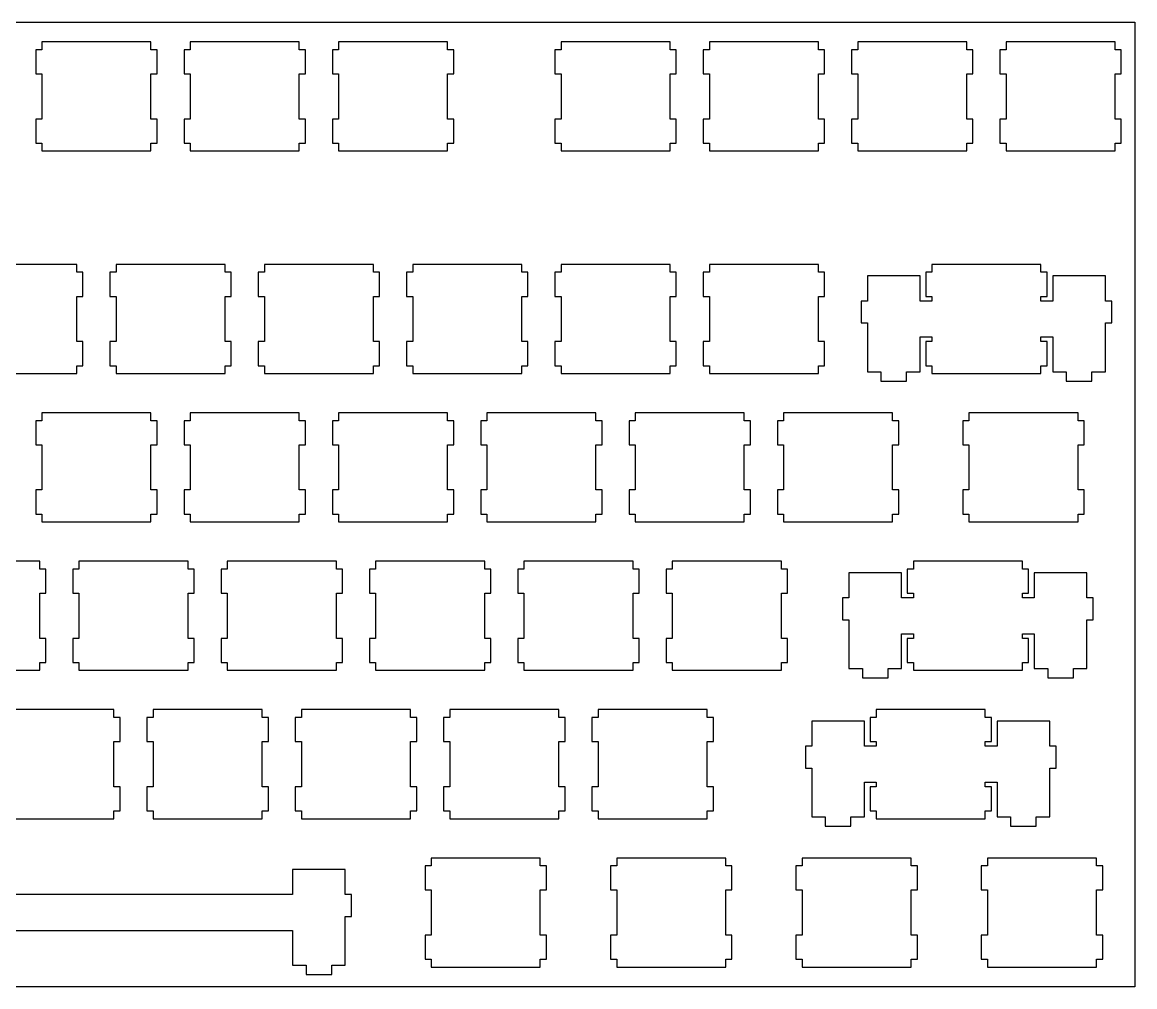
# Model space of a CAD drawing. Extents: x 0 to 286, y 0 to 124.
# Drawn here: x 143 to 285.8, y 0.3 to 124.1 of the extents above; entities that cross this region are included whole.
import ezdxf

# ---------------------------------------------------------------- set-up
doc = ezdxf.new("R2010")
doc.units = 0
doc.layers.get('0').update_dxf_attribs({"linetype": 'CONTINUOUS'})

msp = doc.modelspace()

# ---------------------------------------------------------------- linework, layer by layer
at = {"color": 0}
for p, q in [((0.09508, 124.083), (285.845, 124.083)), ((285.845, 124.083), (285.845, 0.25769)), ((145.495, 121.558), (145.495, 120.558)), ((159.494, 121.558), (145.495, 121.558)), ((159.494, 120.558), (159.494, 121.558)), ((164.545, 121.558), (164.545, 120.558)), ((178.544, 121.558), (164.545, 121.558)), ((178.544, 120.558), (178.544, 121.558)), ((183.595, 121.558), (183.595, 120.558)), ((197.594, 121.558), (183.595, 121.558)), ((197.594, 120.558), (197.594, 121.558)), ((212.17, 121.558), (212.17, 120.558)), ((226.169, 121.558), (212.17, 121.558)), ((226.169, 120.558), (226.169, 121.558)), ((231.22, 121.558), (231.22, 120.558)), ((245.219, 121.558), (231.22, 121.558)), ((245.219, 120.558), (245.219, 121.558)), ((250.27, 121.558), (250.27, 120.558)), ((264.269, 121.558), (250.27, 121.558)), ((264.269, 120.558), (264.269, 121.558)), ((269.32, 121.558), (269.32, 120.558)), ((283.319, 121.558), (269.32, 121.558)), ((283.319, 120.558), (283.319, 121.558)), ((145.495, 120.558), (144.694, 120.558)), ((144.694, 120.558), (144.694, 117.458)), ((160.295, 120.558), (159.494, 120.558)), ((160.295, 117.458), (160.295, 120.558)), ((164.545, 120.558), (163.744, 120.558)), ((163.744, 120.558), (163.744, 117.458)), ((179.345, 120.558), (178.544, 120.558)), ((179.345, 117.458), (179.345, 120.558)), ((183.595, 120.558), (182.794, 120.558)), ((182.794, 120.558), (182.794, 117.458)), ((198.395, 120.558), (197.594, 120.558)), ((198.395, 117.458), (198.395, 120.558)), ((212.17, 120.558), (211.369, 120.558)), ((211.369, 120.558), (211.369, 117.458)), ((226.97, 120.558), (226.169, 120.558)), ((226.97, 117.458), (226.97, 120.558)), ((231.22, 120.558), (230.419, 120.558)), ((230.419, 120.558), (230.419, 117.458)), ((246.02, 120.558), (245.219, 120.558)), ((246.02, 117.458), (246.02, 120.558)), ((250.27, 120.558), (249.469, 120.558)), ((249.469, 120.558), (249.469, 117.458)), ((265.07, 120.558), (264.269, 120.558)), ((265.07, 117.458), (265.07, 120.558)), ((269.32, 120.558), (268.519, 120.558)), ((268.519, 120.558), (268.519, 117.458)), ((284.12, 120.558), (283.319, 120.558)), ((284.12, 117.458), (284.12, 120.558)), ((144.694, 117.458), (145.495, 117.458)), ((145.495, 117.458), (145.495, 111.658)), ((159.494, 111.658), (159.494, 117.458)), ((159.494, 117.458), (160.295, 117.458)), ((163.744, 117.458), (164.545, 117.458)), ((164.545, 117.458), (164.545, 111.658)), ((178.544, 111.658), (178.544, 117.458)), ((178.544, 117.458), (179.345, 117.458)), ((182.794, 117.458), (183.595, 117.458)), ((183.595, 117.458), (183.595, 111.658)), ((197.594, 111.658), (197.594, 117.458)), ((197.594, 117.458), (198.395, 117.458)), ((211.369, 117.458), (212.17, 117.458)), ((212.17, 117.458), (212.17, 111.658)), ((226.169, 111.658), (226.169, 117.458)), ((226.169, 117.458), (226.97, 117.458)), ((230.419, 117.458), (231.22, 117.458)), ((231.22, 117.458), (231.22, 111.658)), ((245.219, 111.658), (245.219, 117.458)), ((245.219, 117.458), (246.02, 117.458)), ((249.469, 117.458), (250.27, 117.458)), ((250.27, 117.458), (250.27, 111.658)), ((264.269, 111.658), (264.269, 117.458)), ((264.269, 117.458), (265.07, 117.458)), ((268.519, 117.458), (269.32, 117.458)), ((269.32, 117.458), (269.32, 111.658)), ((283.319, 111.658), (283.319, 117.458)), ((283.319, 117.458), (284.12, 117.458)), ((145.495, 111.658), (144.694, 111.658)), ((144.694, 111.658), (144.694, 108.558)), ((160.295, 111.658), (159.494, 111.658)), ((160.295, 108.558), (160.295, 111.658)), ((164.545, 111.658), (163.744, 111.658)), ((163.744, 111.658), (163.744, 108.558)), ((179.345, 111.658), (178.544, 111.658)), ((179.345, 108.558), (179.345, 111.658)), ((183.595, 111.658), (182.794, 111.658)), ((182.794, 111.658), (182.794, 108.558)), ((198.395, 111.658), (197.594, 111.658)), ((198.395, 108.558), (198.395, 111.658)), ((212.17, 111.658), (211.369, 111.658)), ((211.369, 111.658), (211.369, 108.558)), ((226.97, 111.658), (226.169, 111.658)), ((226.97, 108.558), (226.97, 111.658)), ((231.22, 111.658), (230.419, 111.658)), ((230.419, 111.658), (230.419, 108.558)), ((246.02, 111.658), (245.219, 111.658)), ((246.02, 108.558), (246.02, 111.658)), ((250.27, 111.658), (249.469, 111.658)), ((249.469, 111.658), (249.469, 108.558)), ((265.07, 111.658), (264.269, 111.658)), ((265.07, 108.558), (265.07, 111.658)), ((269.32, 111.658), (268.519, 111.658)), ((268.519, 111.658), (268.519, 108.558)), ((284.12, 111.658), (283.319, 111.658)), ((284.12, 108.558), (284.12, 111.658)), ((144.694, 108.558), (145.495, 108.558)), ((145.495, 108.558), (145.495, 107.559)), ((145.495, 107.559), (159.494, 107.559)), ((159.494, 107.559), (159.494, 108.558)), ((159.494, 108.558), (160.295, 108.558)), ((163.744, 108.558), (164.545, 108.558)), ((164.545, 108.558), (164.545, 107.559)), ((164.545, 107.559), (178.544, 107.559)), ((178.544, 107.559), (178.544, 108.558)), ((178.544, 108.558), (179.345, 108.558)), ((182.794, 108.558), (183.595, 108.558)), ((183.595, 108.558), (183.595, 107.559)), ((183.595, 107.559), (197.594, 107.559)), ((197.594, 107.559), (197.594, 108.558)), ((197.594, 108.558), (198.395, 108.558)), ((211.369, 108.558), (212.17, 108.558)), ((212.17, 108.558), (212.17, 107.559)), ((212.17, 107.559), (226.169, 107.559)), ((226.169, 107.559), (226.169, 108.558)), ((226.169, 108.558), (226.97, 108.558)), ((230.419, 108.558), (231.22, 108.558)), ((231.22, 108.558), (231.22, 107.559)), ((231.22, 107.559), (245.219, 107.559)), ((245.219, 107.559), (245.219, 108.558)), ((245.219, 108.558), (246.02, 108.558)), ((249.469, 108.558), (250.27, 108.558)), ((250.27, 108.558), (250.27, 107.559)), ((250.27, 107.559), (264.269, 107.559)), ((264.269, 107.559), (264.269, 108.558)), ((264.269, 108.558), (265.07, 108.558)), ((268.519, 108.558), (269.32, 108.558)), ((269.32, 108.558), (269.32, 107.559)), ((269.32, 107.559), (283.319, 107.559)), ((283.319, 107.559), (283.319, 108.558)), ((283.319, 108.558), (284.12, 108.558)), ((149.969, 92.9831), (135.97, 92.9831)), ((149.969, 91.9826), (149.969, 92.9831)), ((155.02, 92.9831), (155.02, 91.9826)), ((169.019, 92.9831), (155.02, 92.9831)), ((169.019, 91.9826), (169.019, 92.9831)), ((174.07, 92.9831), (174.07, 91.9826)), ((188.069, 92.9831), (174.07, 92.9831)), ((188.069, 91.9826), (188.069, 92.9831)), ((193.12, 92.9831), (193.12, 91.9826)), ((207.119, 92.9831), (193.12, 92.9831)), ((207.119, 91.9826), (207.119, 92.9831)), ((212.17, 92.9831), (212.17, 91.9826)), ((226.169, 92.9831), (212.17, 92.9831)), ((226.169, 91.9826), (226.169, 92.9831)), ((231.22, 92.9831), (231.22, 91.9826)), ((245.219, 92.9831), (231.22, 92.9831)), ((245.219, 91.9826), (245.219, 92.9831)), ((259.795, 92.9831), (259.795, 91.9826)), ((273.794, 92.9831), (259.795, 92.9831)), ((273.794, 91.9826), (273.794, 92.9831)), ((150.77, 91.9826), (149.969, 91.9826)), ((150.77, 88.8834), (150.77, 91.9826)), ((155.02, 91.9826), (154.219, 91.9826)), ((154.219, 91.9826), (154.219, 88.8834)), ((169.82, 91.9826), (169.019, 91.9826)), ((169.82, 88.8834), (169.82, 91.9826)), ((174.07, 91.9826), (173.269, 91.9826)), ((173.269, 91.9826), (173.269, 88.8834)), ((188.87, 91.9826), (188.069, 91.9826)), ((188.87, 88.8834), (188.87, 91.9826)), ((193.12, 91.9826), (192.319, 91.9826)), ((192.319, 91.9826), (192.319, 88.8834)), ((207.92, 91.9826), (207.119, 91.9826)), ((207.92, 88.8834), (207.92, 91.9826)), ((212.17, 91.9826), (211.369, 91.9826)), ((211.369, 91.9826), (211.369, 88.8834)), ((226.97, 91.9826), (226.169, 91.9826)), ((226.97, 88.8834), (226.97, 91.9826)), ((231.22, 91.9826), (230.419, 91.9826)), ((230.419, 91.9826), (230.419, 88.8834)), ((246.02, 91.9826), (245.219, 91.9826)), ((246.02, 88.8834), (246.02, 91.9826)), ((258.269, 91.5127), (251.52, 91.5127)), ((251.52, 91.5127), (251.52, 88.2826)), ((258.269, 88.2826), (258.269, 91.5127)), ((259.795, 91.9826), (258.994, 91.9826)), ((258.994, 91.9826), (258.994, 88.8834)), ((274.595, 91.9826), (273.794, 91.9826)), ((274.595, 88.8834), (274.595, 91.9826)), ((282.069, 91.5127), (275.32, 91.5127)), ((275.32, 91.5127), (275.32, 88.2826)), ((282.069, 88.2826), (282.069, 91.5127)), ((149.969, 83.0834), (149.969, 88.8834)), ((149.969, 88.8834), (150.77, 88.8834)), ((154.219, 88.8834), (155.02, 88.8834)), ((155.02, 88.8834), (155.02, 83.0834)), ((169.019, 83.0834), (169.019, 88.8834)), ((169.019, 88.8834), (169.82, 88.8834)), ((173.269, 88.8834), (174.07, 88.8834)), ((174.07, 88.8834), (174.07, 83.0834)), ((188.069, 83.0834), (188.069, 88.8834)), ((188.069, 88.8834), (188.87, 88.8834)), ((192.319, 88.8834), (193.12, 88.8834)), ((193.12, 88.8834), (193.12, 83.0834)), ((207.119, 83.0834), (207.119, 88.8834)), ((207.119, 88.8834), (207.92, 88.8834)), ((211.369, 88.8834), (212.17, 88.8834)), ((212.17, 88.8834), (212.17, 83.0834)), ((226.169, 83.0834), (226.169, 88.8834)), ((226.169, 88.8834), (226.97, 88.8834)), ((230.419, 88.8834), (231.22, 88.8834)), ((231.22, 88.8834), (231.22, 83.0834)), ((245.219, 83.0834), (245.219, 88.8834)), ((245.219, 88.8834), (246.02, 88.8834)), ((258.994, 88.8834), (259.795, 88.8834)), ((259.795, 88.8834), (259.795, 88.2826)), ((273.794, 88.2826), (273.794, 88.8834)), ((273.794, 88.8834), (274.595, 88.8834)), ((251.52, 88.2826), (250.694, 88.2826)), ((250.694, 88.2826), (250.694, 85.4837)), ((259.795, 88.2826), (258.269, 88.2826)), ((275.32, 88.2826), (273.794, 88.2826)), ((282.895, 88.2826), (282.069, 88.2826)), ((282.895, 85.4837), (282.895, 88.2826)), ((250.694, 85.4837), (251.52, 85.4837)), ((251.52, 85.4837), (251.52, 79.2138)), ((282.069, 79.2138), (282.069, 85.4837)), ((282.069, 85.4837), (282.895, 85.4837)), ((150.77, 83.0834), (149.969, 83.0834)), ((150.77, 79.9828), (150.77, 83.0834)), ((155.02, 83.0834), (154.219, 83.0834)), ((154.219, 83.0834), (154.219, 79.9828)), ((169.82, 83.0834), (169.019, 83.0834)), ((169.82, 79.9828), (169.82, 83.0834)), ((174.07, 83.0834), (173.269, 83.0834)), ((173.269, 83.0834), (173.269, 79.9828)), ((188.87, 83.0834), (188.069, 83.0834)), ((188.87, 79.9828), (188.87, 83.0834)), ((193.12, 83.0834), (192.319, 83.0834)), ((192.319, 83.0834), (192.319, 79.9828)), ((207.92, 83.0834), (207.119, 83.0834)), ((207.92, 79.9828), (207.92, 83.0834)), ((212.17, 83.0834), (211.369, 83.0834)), ((211.369, 83.0834), (211.369, 79.9828)), ((226.97, 83.0834), (226.169, 83.0834)), ((226.97, 79.9828), (226.97, 83.0834)), ((231.22, 83.0834), (230.419, 83.0834)), ((230.419, 83.0834), (230.419, 79.9828)), ((246.02, 83.0834), (245.219, 83.0834)), ((246.02, 79.9828), (246.02, 83.0834)), ((258.269, 79.2138), (258.269, 83.6828)), ((258.269, 83.6828), (259.795, 83.6828)), ((259.795, 83.0834), (258.994, 83.0834)), ((258.994, 83.0834), (258.994, 79.9828)), ((259.795, 83.6828), (259.795, 83.0834)), ((273.794, 83.0834), (273.794, 83.6828)), ((273.794, 83.6828), (275.32, 83.6828)), ((274.595, 83.0834), (273.794, 83.0834)), ((274.595, 79.9828), (274.595, 83.0834)), ((275.32, 83.6828), (275.32, 79.2138)), ((135.97, 78.9838), (149.969, 78.9838)), ((149.969, 78.9838), (149.969, 79.9828)), ((149.969, 79.9828), (150.77, 79.9828)), ((154.219, 79.9828), (155.02, 79.9828)), ((155.02, 79.9828), (155.02, 78.9838)), ((155.02, 78.9838), (169.019, 78.9838)), ((169.019, 78.9838), (169.019, 79.9828)), ((169.019, 79.9828), (169.82, 79.9828)), ((173.269, 79.9828), (174.07, 79.9828)), ((174.07, 79.9828), (174.07, 78.9838)), ((174.07, 78.9838), (188.069, 78.9838)), ((188.069, 78.9838), (188.069, 79.9828)), ((188.069, 79.9828), (188.87, 79.9828)), ((192.319, 79.9828), (193.12, 79.9828)), ((193.12, 79.9828), (193.12, 78.9838)), ((193.12, 78.9838), (207.119, 78.9838)), ((207.119, 78.9838), (207.119, 79.9828)), ((207.119, 79.9828), (207.92, 79.9828)), ((211.369, 79.9828), (212.17, 79.9828)), ((212.17, 79.9828), (212.17, 78.9838)), ((212.17, 78.9838), (226.169, 78.9838)), ((226.169, 78.9838), (226.169, 79.9828)), ((226.169, 79.9828), (226.97, 79.9828)), ((230.419, 79.9828), (231.22, 79.9828)), ((231.22, 79.9828), (231.22, 78.9838)), ((231.22, 78.9838), (245.219, 78.9838)), ((245.219, 78.9838), (245.219, 79.9828)), ((245.219, 79.9828), (246.02, 79.9828)), ((251.52, 79.2138), (253.243, 79.2138)), ((253.243, 79.2138), (253.243, 78.0136)), ((256.544, 78.0136), (256.544, 79.2138)), ((256.544, 79.2138), (258.269, 79.2138)), ((258.994, 79.9828), (259.795, 79.9828)), ((259.795, 79.9828), (259.795, 78.9838)), ((259.795, 78.9838), (273.794, 78.9838)), ((273.794, 78.9838), (273.794, 79.9828)), ((273.794, 79.9828), (274.595, 79.9828)), ((275.32, 79.2138), (277.045, 79.2138)), ((277.045, 79.2138), (277.045, 78.0136)), ((280.344, 78.0136), (280.344, 79.2138)), ((280.344, 79.2138), (282.069, 79.2138)), ((253.243, 78.0136), (256.544, 78.0136)), ((277.045, 78.0136), (280.344, 78.0136)), ((145.495, 72.9326), (144.694, 72.9326)), ((144.694, 72.9326), (144.694, 69.8334)), ((145.495, 73.9331), (145.495, 72.9326)), ((159.494, 73.9331), (145.495, 73.9331)), ((159.494, 72.9326), (159.494, 73.9331)), ((160.295, 72.9326), (159.494, 72.9326)), ((160.295, 69.8334), (160.295, 72.9326)), ((164.545, 72.9326), (163.744, 72.9326)), ((163.744, 72.9326), (163.744, 69.8334)), ((164.545, 73.9331), (164.545, 72.9326)), ((178.544, 73.9331), (164.545, 73.9331)), ((178.544, 72.9326), (178.544, 73.9331)), ((179.345, 72.9326), (178.544, 72.9326)), ((179.345, 69.8334), (179.345, 72.9326)), ((183.595, 72.9326), (182.794, 72.9326)), ((182.794, 72.9326), (182.794, 69.8334)), ((183.595, 73.9331), (183.595, 72.9326)), ((197.594, 73.9331), (183.595, 73.9331)), ((197.594, 72.9326), (197.594, 73.9331)), ((198.395, 72.9326), (197.594, 72.9326)), ((198.395, 69.8334), (198.395, 72.9326)), ((202.645, 72.9326), (201.844, 72.9326)), ((201.844, 72.9326), (201.844, 69.8334)), ((202.645, 73.9331), (202.645, 72.9326)), ((216.644, 73.9331), (202.645, 73.9331)), ((216.644, 72.9326), (216.644, 73.9331)), ((217.445, 72.9326), (216.644, 72.9326)), ((217.445, 69.8334), (217.445, 72.9326)), ((221.695, 72.9326), (220.894, 72.9326)), ((220.894, 72.9326), (220.894, 69.8334)), ((221.695, 73.9331), (221.695, 72.9326)), ((235.694, 73.9331), (221.695, 73.9331)), ((235.694, 72.9326), (235.694, 73.9331)), ((236.495, 72.9326), (235.694, 72.9326)), ((236.495, 69.8334), (236.495, 72.9326)), ((240.745, 72.9326), (239.944, 72.9326)), ((239.944, 72.9326), (239.944, 69.8334)), ((240.745, 73.9331), (240.745, 72.9326)), ((254.744, 73.9331), (240.745, 73.9331)), ((254.744, 72.9326), (254.744, 73.9331)), ((255.545, 72.9326), (254.744, 72.9326)), ((255.545, 69.8334), (255.545, 72.9326)), ((264.557, 72.9326), (263.756, 72.9326)), ((263.756, 72.9326), (263.756, 69.8334)), ((264.557, 73.9331), (264.557, 72.9326)), ((278.557, 73.9331), (264.557, 73.9331)), ((278.557, 72.9326), (278.557, 73.9331)), ((279.356, 72.9326), (278.557, 72.9326)), ((279.356, 69.8334), (279.356, 72.9326)), ((144.694, 69.8334), (145.495, 69.8334)), ((145.495, 69.8334), (145.495, 64.0334)), ((159.494, 64.0334), (159.494, 69.8334)), ((159.494, 69.8334), (160.295, 69.8334)), ((163.744, 69.8334), (164.545, 69.8334)), ((164.545, 69.8334), (164.545, 64.0334)), ((178.544, 64.0334), (178.544, 69.8334)), ((178.544, 69.8334), (179.345, 69.8334)), ((182.794, 69.8334), (183.595, 69.8334)), ((183.595, 69.8334), (183.595, 64.0334)), ((197.594, 64.0334), (197.594, 69.8334)), ((197.594, 69.8334), (198.395, 69.8334)), ((201.844, 69.8334), (202.645, 69.8334)), ((202.645, 69.8334), (202.645, 64.0334)), ((216.644, 64.0334), (216.644, 69.8334)), ((216.644, 69.8334), (217.445, 69.8334)), ((220.894, 69.8334), (221.695, 69.8334)), ((221.695, 69.8334), (221.695, 64.0334)), ((235.694, 64.0334), (235.694, 69.8334)), ((235.694, 69.8334), (236.495, 69.8334)), ((239.944, 69.8334), (240.745, 69.8334)), ((240.745, 69.8334), (240.745, 64.0334)), ((254.744, 64.0334), (254.744, 69.8334)), ((254.744, 69.8334), (255.545, 69.8334)), ((263.756, 69.8334), (264.557, 69.8334)), ((264.557, 69.8334), (264.557, 64.0334)), ((278.557, 64.0334), (278.557, 69.8334)), ((278.557, 69.8334), (279.356, 69.8334)), ((145.495, 64.0334), (144.694, 64.0334)), ((144.694, 64.0334), (144.694, 60.9328)), ((160.295, 64.0334), (159.494, 64.0334)), ((160.295, 60.9328), (160.295, 64.0334)), ((164.545, 64.0334), (163.744, 64.0334)), ((163.744, 64.0334), (163.744, 60.9328)), ((179.345, 64.0334), (178.544, 64.0334)), ((179.345, 60.9328), (179.345, 64.0334)), ((183.595, 64.0334), (182.794, 64.0334)), ((182.794, 64.0334), (182.794, 60.9328)), ((198.395, 64.0334), (197.594, 64.0334)), ((198.395, 60.9328), (198.395, 64.0334)), ((202.645, 64.0334), (201.844, 64.0334)), ((201.844, 64.0334), (201.844, 60.9328)), ((217.445, 64.0334), (216.644, 64.0334)), ((217.445, 60.9328), (217.445, 64.0334)), ((221.695, 64.0334), (220.894, 64.0334)), ((220.894, 64.0334), (220.894, 60.9328)), ((236.495, 64.0334), (235.694, 64.0334)), ((236.495, 60.9328), (236.495, 64.0334)), ((240.745, 64.0334), (239.944, 64.0334)), ((239.944, 64.0334), (239.944, 60.9328)), ((255.545, 64.0334), (254.744, 64.0334)), ((255.545, 60.9328), (255.545, 64.0334)), ((264.557, 64.0334), (263.756, 64.0334)), ((263.756, 64.0334), (263.756, 60.9328)), ((279.356, 64.0334), (278.557, 64.0334)), ((279.356, 60.9328), (279.356, 64.0334)), ((144.694, 60.9328), (145.495, 60.9328)), ((145.495, 60.9328), (145.495, 59.9338)), ((159.494, 59.9338), (159.494, 60.9328)), ((159.494, 60.9328), (160.295, 60.9328)), ((163.744, 60.9328), (164.545, 60.9328)), ((164.545, 60.9328), (164.545, 59.9338)), ((178.544, 59.9338), (178.544, 60.9328)), ((178.544, 60.9328), (179.345, 60.9328)), ((182.794, 60.9328), (183.595, 60.9328)), ((183.595, 60.9328), (183.595, 59.9338)), ((197.594, 59.9338), (197.594, 60.9328)), ((197.594, 60.9328), (198.395, 60.9328)), ((201.844, 60.9328), (202.645, 60.9328)), ((202.645, 60.9328), (202.645, 59.9338)), ((216.644, 59.9338), (216.644, 60.9328)), ((216.644, 60.9328), (217.445, 60.9328)), ((220.894, 60.9328), (221.695, 60.9328)), ((221.695, 60.9328), (221.695, 59.9338)), ((235.694, 59.9338), (235.694, 60.9328)), ((235.694, 60.9328), (236.495, 60.9328)), ((239.944, 60.9328), (240.745, 60.9328)), ((240.745, 60.9328), (240.745, 59.9338)), ((254.744, 59.9338), (254.744, 60.9328)), ((254.744, 60.9328), (255.545, 60.9328)), ((263.756, 60.9328), (264.557, 60.9328)), ((264.557, 60.9328), (264.557, 59.9338)), ((278.557, 59.9338), (278.557, 60.9328)), ((278.557, 60.9328), (279.356, 60.9328)), ((145.495, 59.9338), (159.494, 59.9338)), ((164.545, 59.9338), (178.544, 59.9338)), ((183.595, 59.9338), (197.594, 59.9338)), ((202.645, 59.9338), (216.644, 59.9338)), ((221.695, 59.9338), (235.694, 59.9338)), ((240.745, 59.9338), (254.744, 59.9338)), ((264.557, 59.9338), (278.557, 59.9338)), ((145.207, 54.8831), (131.207, 54.8831)), ((145.207, 53.8826), (145.207, 54.8831)), ((150.257, 54.8831), (150.257, 53.8826)), ((164.257, 54.8831), (150.257, 54.8831)), ((164.257, 53.8826), (164.257, 54.8831)), ((169.307, 54.8831), (169.307, 53.8826)), ((183.307, 54.8831), (169.307, 54.8831)), ((183.307, 53.8826), (183.307, 54.8831)), ((188.357, 54.8831), (188.357, 53.8826)), ((202.357, 54.8831), (188.357, 54.8831)), ((202.357, 53.8826), (202.357, 54.8831)), ((207.407, 54.8831), (207.407, 53.8826)), ((221.407, 54.8831), (207.407, 54.8831)), ((221.407, 53.8826), (221.407, 54.8831)), ((226.457, 54.8831), (226.457, 53.8826)), ((240.457, 54.8831), (226.457, 54.8831)), ((240.457, 53.8826), (240.457, 54.8831)), ((257.412, 54.8831), (257.412, 53.8826)), ((271.413, 54.8831), (257.412, 54.8831)), ((271.413, 53.8826), (271.413, 54.8831)), ((146.006, 53.8826), (145.207, 53.8826)), ((146.006, 50.7834), (146.006, 53.8826)), ((150.257, 53.8826), (149.456, 53.8826)), ((149.456, 53.8826), (149.456, 50.7834)), ((165.056, 53.8826), (164.257, 53.8826)), ((165.056, 50.7834), (165.056, 53.8826)), ((169.307, 53.8826), (168.506, 53.8826)), ((168.506, 53.8826), (168.506, 50.7834)), ((184.106, 53.8826), (183.307, 53.8826)), ((184.106, 50.7834), (184.106, 53.8826)), ((188.357, 53.8826), (187.556, 53.8826)), ((187.556, 53.8826), (187.556, 50.7834)), ((203.156, 53.8826), (202.357, 53.8826)), ((203.156, 50.7834), (203.156, 53.8826)), ((207.407, 53.8826), (206.606, 53.8826)), ((206.606, 53.8826), (206.606, 50.7834)), ((222.206, 53.8826), (221.407, 53.8826)), ((222.206, 50.7834), (222.206, 53.8826)), ((226.457, 53.8826), (225.656, 53.8826)), ((225.656, 53.8826), (225.656, 50.7834)), ((241.256, 53.8826), (240.457, 53.8826)), ((241.256, 50.7834), (241.256, 53.8826)), ((255.888, 53.4127), (249.137, 53.4127)), ((249.137, 53.4127), (249.137, 50.1826)), ((255.888, 50.1826), (255.888, 53.4127)), ((257.412, 53.8826), (256.611, 53.8826)), ((256.611, 53.8826), (256.611, 50.7834)), ((272.212, 53.8826), (271.413, 53.8826)), ((272.212, 50.7834), (272.212, 53.8826)), ((279.688, 53.4127), (272.937, 53.4127)), ((272.937, 53.4127), (272.937, 50.1826)), ((279.688, 50.1826), (279.688, 53.4127)), ((145.207, 44.9834), (145.207, 50.7834)), ((145.207, 50.7834), (146.006, 50.7834)), ((149.456, 50.7834), (150.257, 50.7834)), ((150.257, 50.7834), (150.257, 44.9834)), ((164.257, 44.9834), (164.257, 50.7834)), ((164.257, 50.7834), (165.056, 50.7834)), ((168.506, 50.7834), (169.307, 50.7834)), ((169.307, 50.7834), (169.307, 44.9834)), ((183.307, 44.9834), (183.307, 50.7834)), ((183.307, 50.7834), (184.106, 50.7834)), ((187.556, 50.7834), (188.357, 50.7834)), ((188.357, 50.7834), (188.357, 44.9834)), ((202.357, 44.9834), (202.357, 50.7834)), ((202.357, 50.7834), (203.156, 50.7834)), ((206.606, 50.7834), (207.407, 50.7834)), ((207.407, 50.7834), (207.407, 44.9834)), ((221.407, 44.9834), (221.407, 50.7834)), ((221.407, 50.7834), (222.206, 50.7834)), ((225.656, 50.7834), (226.457, 50.7834)), ((226.457, 50.7834), (226.457, 44.9834)), ((240.457, 44.9834), (240.457, 50.7834)), ((240.457, 50.7834), (241.256, 50.7834)), ((249.137, 50.1826), (248.313, 50.1826)), ((248.313, 50.1826), (248.313, 47.3837)), ((257.412, 50.1826), (255.888, 50.1826)), ((256.611, 50.7834), (257.412, 50.7834)), ((257.412, 50.7834), (257.412, 50.1826)), ((271.413, 50.1826), (271.413, 50.7834)), ((271.413, 50.7834), (272.212, 50.7834)), ((272.937, 50.1826), (271.413, 50.1826)), ((280.512, 50.1826), (279.688, 50.1826)), ((280.512, 47.3837), (280.512, 50.1826)), ((248.313, 47.3837), (249.137, 47.3837)), ((249.137, 47.3837), (249.137, 41.1138)), ((279.688, 41.1138), (279.688, 47.3837)), ((279.688, 47.3837), (280.512, 47.3837)), ((146.006, 44.9834), (145.207, 44.9834)), ((146.006, 41.8828), (146.006, 44.9834)), ((150.257, 44.9834), (149.456, 44.9834)), ((149.456, 44.9834), (149.456, 41.8828)), ((165.056, 44.9834), (164.257, 44.9834)), ((165.056, 41.8828), (165.056, 44.9834)), ((169.307, 44.9834), (168.506, 44.9834)), ((168.506, 44.9834), (168.506, 41.8828)), ((184.106, 44.9834), (183.307, 44.9834)), ((184.106, 41.8828), (184.106, 44.9834)), ((188.357, 44.9834), (187.556, 44.9834)), ((187.556, 44.9834), (187.556, 41.8828)), ((203.156, 44.9834), (202.357, 44.9834)), ((203.156, 41.8828), (203.156, 44.9834)), ((207.407, 44.9834), (206.606, 44.9834)), ((206.606, 44.9834), (206.606, 41.8828)), ((222.206, 44.9834), (221.407, 44.9834)), ((222.206, 41.8828), (222.206, 44.9834)), ((226.457, 44.9834), (225.656, 44.9834)), ((225.656, 44.9834), (225.656, 41.8828)), ((241.256, 44.9834), (240.457, 44.9834)), ((241.256, 41.8828), (241.256, 44.9834)), ((255.888, 41.1138), (255.888, 45.5828)), ((255.888, 45.5828), (257.412, 45.5828)), ((257.412, 44.9834), (256.611, 44.9834)), ((256.611, 44.9834), (256.611, 41.8828)), ((257.412, 45.5828), (257.412, 44.9834)), ((271.413, 44.9834), (271.413, 45.5828)), ((271.413, 45.5828), (272.937, 45.5828)), ((272.212, 44.9834), (271.413, 44.9834)), ((272.212, 41.8828), (272.212, 44.9834)), ((272.937, 45.5828), (272.937, 41.1138)), ((145.207, 40.8838), (145.207, 41.8828)), ((145.207, 41.8828), (146.006, 41.8828)), ((149.456, 41.8828), (150.257, 41.8828)), ((150.257, 41.8828), (150.257, 40.8838)), ((164.257, 40.8838), (164.257, 41.8828)), ((164.257, 41.8828), (165.056, 41.8828)), ((168.506, 41.8828), (169.307, 41.8828)), ((169.307, 41.8828), (169.307, 40.8838)), ((183.307, 40.8838), (183.307, 41.8828)), ((183.307, 41.8828), (184.106, 41.8828)), ((187.556, 41.8828), (188.357, 41.8828)), ((188.357, 41.8828), (188.357, 40.8838)), ((202.357, 40.8838), (202.357, 41.8828)), ((202.357, 41.8828), (203.156, 41.8828)), ((206.606, 41.8828), (207.407, 41.8828)), ((207.407, 41.8828), (207.407, 40.8838)), ((221.407, 40.8838), (221.407, 41.8828)), ((221.407, 41.8828), (222.206, 41.8828)), ((225.656, 41.8828), (226.457, 41.8828)), ((226.457, 41.8828), (226.457, 40.8838)), ((240.457, 40.8838), (240.457, 41.8828)), ((240.457, 41.8828), (241.256, 41.8828)), ((256.611, 41.8828), (257.412, 41.8828)), ((257.412, 41.8828), (257.412, 40.8838)), ((271.413, 40.8838), (271.413, 41.8828)), ((271.413, 41.8828), (272.212, 41.8828)), ((131.207, 40.8838), (145.207, 40.8838)), ((150.257, 40.8838), (164.257, 40.8838)), ((169.307, 40.8838), (183.307, 40.8838)), ((188.357, 40.8838), (202.357, 40.8838)), ((207.407, 40.8838), (221.407, 40.8838)), ((226.457, 40.8838), (240.457, 40.8838)), ((249.137, 41.1138), (250.862, 41.1138)), ((250.862, 41.1138), (250.862, 39.9136)), ((254.161, 39.9136), (254.161, 41.1138)), ((254.161, 41.1138), (255.888, 41.1138)), ((257.412, 40.8838), (271.413, 40.8838)), ((272.937, 41.1138), (274.662, 41.1138)), ((274.662, 41.1138), (274.662, 39.9136)), ((277.963, 39.9136), (277.963, 41.1138)), ((277.963, 41.1138), (279.688, 41.1138)), ((250.862, 39.9136), (254.161, 39.9136)), ((274.662, 39.9136), (277.963, 39.9136)), ((154.732, 35.833), (140.732, 35.833)), ((154.732, 34.8327), (154.732, 35.833)), ((159.782, 35.833), (159.782, 34.8327)), ((173.782, 35.833), (159.782, 35.833)), ((173.782, 34.8327), (173.782, 35.833)), ((178.832, 35.833), (178.832, 34.8327)), ((192.832, 35.833), (178.832, 35.833)), ((192.832, 34.8327), (192.832, 35.833)), ((197.882, 35.833), (197.882, 34.8327)), ((211.882, 35.833), (197.882, 35.833)), ((211.882, 34.8327), (211.882, 35.833)), ((216.932, 35.833), (216.932, 34.8327)), ((230.932, 35.833), (216.932, 35.833)), ((230.932, 34.8327), (230.932, 35.833)), ((252.65, 35.833), (252.65, 34.8327)), ((266.65, 35.833), (252.65, 35.833)), ((266.65, 34.8327), (266.65, 35.833)), ((155.531, 34.8327), (154.732, 34.8327)), ((155.531, 31.7335), (155.531, 34.8327)), ((159.782, 34.8327), (158.981, 34.8327)), ((158.981, 34.8327), (158.981, 31.7335)), ((174.581, 34.8327), (173.782, 34.8327)), ((174.581, 31.7335), (174.581, 34.8327)), ((178.832, 34.8327), (178.031, 34.8327)), ((178.031, 34.8327), (178.031, 31.7335)), ((193.631, 34.8327), (192.832, 34.8327)), ((193.631, 31.7335), (193.631, 34.8327)), ((197.882, 34.8327), (197.081, 34.8327)), ((197.081, 34.8327), (197.081, 31.7335)), ((212.681, 34.8327), (211.882, 34.8327)), ((212.681, 31.7335), (212.681, 34.8327)), ((216.932, 34.8327), (216.131, 34.8327)), ((216.131, 34.8327), (216.131, 31.7335)), ((231.731, 34.8327), (230.932, 34.8327)), ((231.731, 31.7335), (231.731, 34.8327)), ((251.126, 34.3628), (244.376, 34.3628)), ((244.376, 34.3628), (244.376, 31.1326)), ((251.126, 31.1326), (251.126, 34.3628)), ((252.65, 34.8327), (251.849, 34.8327)), ((251.849, 34.8327), (251.849, 31.7335)), ((267.451, 34.8327), (266.65, 34.8327)), ((267.451, 31.7335), (267.451, 34.8327)), ((274.925, 34.3628), (268.176, 34.3628)), ((268.176, 34.3628), (268.176, 31.1326)), ((274.925, 31.1326), (274.925, 34.3628)), ((154.732, 25.9333), (154.732, 31.7335)), ((154.732, 31.7335), (155.531, 31.7335)), ((158.981, 31.7335), (159.782, 31.7335)), ((159.782, 31.7335), (159.782, 25.9333)), ((173.782, 25.9333), (173.782, 31.7335)), ((173.782, 31.7335), (174.581, 31.7335)), ((178.031, 31.7335), (178.832, 31.7335)), ((178.832, 31.7335), (178.832, 25.9333)), ((192.832, 25.9333), (192.832, 31.7335)), ((192.832, 31.7335), (193.631, 31.7335)), ((197.081, 31.7335), (197.882, 31.7335)), ((197.882, 31.7335), (197.882, 25.9333)), ((211.882, 25.9333), (211.882, 31.7335)), ((211.882, 31.7335), (212.681, 31.7335)), ((216.131, 31.7335), (216.932, 31.7335)), ((216.932, 31.7335), (216.932, 25.9333)), ((230.932, 25.9333), (230.932, 31.7335)), ((230.932, 31.7335), (231.731, 31.7335)), ((251.849, 31.7335), (252.65, 31.7335)), ((252.65, 31.7335), (252.65, 31.1326)), ((266.65, 31.1326), (266.65, 31.7335)), ((266.65, 31.7335), (267.451, 31.7335)), ((244.376, 31.1326), (243.55, 31.1326)), ((243.55, 31.1326), (243.55, 28.3338)), ((252.65, 31.1326), (251.126, 31.1326)), ((268.176, 31.1326), (266.65, 31.1326)), ((275.751, 31.1326), (274.925, 31.1326)), ((275.751, 28.3338), (275.751, 31.1326)), ((243.55, 28.3338), (244.376, 28.3338)), ((244.376, 28.3338), (244.376, 22.0638)), ((274.925, 22.0638), (274.925, 28.3338)), ((274.925, 28.3338), (275.751, 28.3338)), ((155.531, 25.9333), (154.732, 25.9333)), ((155.531, 22.8327), (155.531, 25.9333)), ((159.782, 25.9333), (158.981, 25.9333)), ((158.981, 25.9333), (158.981, 22.8327)), ((174.581, 25.9333), (173.782, 25.9333)), ((174.581, 22.8327), (174.581, 25.9333)), ((178.832, 25.9333), (178.031, 25.9333)), ((178.031, 25.9333), (178.031, 22.8327)), ((193.631, 25.9333), (192.832, 25.9333)), ((193.631, 22.8327), (193.631, 25.9333)), ((197.882, 25.9333), (197.081, 25.9333)), ((197.081, 25.9333), (197.081, 22.8327)), ((212.681, 25.9333), (211.882, 25.9333)), ((212.681, 22.8327), (212.681, 25.9333)), ((216.932, 25.9333), (216.131, 25.9333)), ((216.131, 25.9333), (216.131, 22.8327)), ((231.731, 25.9333), (230.932, 25.9333)), ((231.731, 22.8327), (231.731, 25.9333)), ((251.126, 22.0638), (251.126, 26.5327)), ((251.126, 26.5327), (252.65, 26.5327)), ((252.65, 25.9333), (251.849, 25.9333)), ((251.849, 25.9333), (251.849, 22.8327)), ((252.65, 26.5327), (252.65, 25.9333)), ((266.65, 25.9333), (266.65, 26.5327)), ((266.65, 26.5327), (268.176, 26.5327)), ((267.451, 25.9333), (266.65, 25.9333)), ((267.451, 22.8327), (267.451, 25.9333)), ((268.176, 26.5327), (268.176, 22.0638)), ((140.732, 21.8336), (154.732, 21.8336)), ((154.732, 21.8336), (154.732, 22.8327)), ((154.732, 22.8327), (155.531, 22.8327)), ((158.981, 22.8327), (159.782, 22.8327)), ((159.782, 22.8327), (159.782, 21.8336)), ((159.782, 21.8336), (173.782, 21.8336)), ((173.782, 21.8336), (173.782, 22.8327)), ((173.782, 22.8327), (174.581, 22.8327)), ((178.031, 22.8327), (178.832, 22.8327)), ((178.832, 22.8327), (178.832, 21.8336)), ((178.832, 21.8336), (192.832, 21.8336)), ((192.832, 21.8336), (192.832, 22.8327)), ((192.832, 22.8327), (193.631, 22.8327)), ((197.081, 22.8327), (197.882, 22.8327)), ((197.882, 22.8327), (197.882, 21.8336)), ((197.882, 21.8336), (211.882, 21.8336)), ((211.882, 21.8336), (211.882, 22.8327)), ((211.882, 22.8327), (212.681, 22.8327)), ((216.131, 22.8327), (216.932, 22.8327)), ((216.932, 22.8327), (216.932, 21.8336)), ((216.932, 21.8336), (230.932, 21.8336)), ((230.932, 21.8336), (230.932, 22.8327)), ((230.932, 22.8327), (231.731, 22.8327)), ((244.376, 22.0638), (246.101, 22.0638)), ((246.101, 22.0638), (246.101, 20.8635)), ((249.4, 20.8635), (249.4, 22.0638)), ((249.4, 22.0638), (251.126, 22.0638)), ((251.849, 22.8327), (252.65, 22.8327)), ((252.65, 22.8327), (252.65, 21.8336)), ((252.65, 21.8336), (266.65, 21.8336)), ((266.65, 21.8336), (266.65, 22.8327)), ((266.65, 22.8327), (267.451, 22.8327)), ((268.176, 22.0638), (269.9, 22.0638)), ((269.9, 22.0638), (269.9, 20.8635)), ((273.2, 20.8635), (273.2, 22.0638)), ((273.2, 22.0638), (274.925, 22.0638)), ((246.101, 20.8635), (249.4, 20.8635)), ((269.9, 20.8635), (273.2, 20.8635)), ((195.501, 15.7827), (194.7, 15.7827)), ((194.7, 15.7827), (194.7, 12.6848)), ((195.501, 16.7831), (195.501, 15.7827)), ((209.5, 16.7831), (195.501, 16.7831)), ((209.5, 15.7827), (209.5, 16.7831)), ((210.301, 15.7827), (209.5, 15.7827)), ((210.301, 12.6848), (210.301, 15.7827)), ((219.312, 15.7827), (218.513, 15.7827)), ((218.513, 15.7827), (218.513, 12.6848)), ((219.312, 16.7831), (219.312, 15.7827)), ((233.313, 16.7831), (219.312, 16.7831)), ((233.313, 15.7827), (233.313, 16.7831)), ((234.112, 15.7827), (233.313, 15.7827)), ((234.112, 12.6848), (234.112, 15.7827)), ((243.126, 15.7827), (242.325, 15.7827)), ((242.325, 15.7827), (242.325, 12.6848)), ((243.126, 16.7831), (243.126, 15.7827)), ((257.125, 16.7831), (243.126, 16.7831)), ((257.125, 15.7827), (257.125, 16.7831)), ((257.926, 15.7827), (257.125, 15.7827)), ((257.926, 12.6848), (257.926, 15.7827)), ((266.937, 15.7827), (266.138, 15.7827)), ((266.138, 15.7827), (266.138, 12.6848)), ((266.937, 16.7831), (266.937, 15.7827)), ((280.938, 16.7831), (266.937, 16.7831)), ((280.938, 15.7827), (280.938, 16.7831)), ((281.737, 15.7827), (280.938, 15.7827)), ((281.737, 12.6848), (281.737, 15.7827)), ((184.438, 15.3128), (177.687, 15.3128)), ((177.687, 15.3128), (177.687, 12.0826)), ((184.438, 12.0826), (184.438, 15.3128)), ((177.687, 12.0826), (138.063, 12.0826)), ((185.262, 12.0826), (184.438, 12.0826)), ((185.262, 9.28384), (185.262, 12.0826)), ((194.7, 12.6848), (195.501, 12.6848)), ((195.501, 12.6848), (195.501, 6.88329)), ((209.5, 6.88329), (209.5, 12.6848)), ((209.5, 12.6848), (210.301, 12.6848)), ((218.513, 12.6848), (219.312, 12.6848)), ((219.312, 12.6848), (219.312, 6.88329)), ((233.313, 6.88329), (233.313, 12.6848)), ((233.313, 12.6848), (234.112, 12.6848)), ((242.325, 12.6848), (243.126, 12.6848)), ((243.126, 12.6848), (243.126, 6.88329)), ((257.125, 6.88329), (257.125, 12.6848)), ((257.125, 12.6848), (257.926, 12.6848)), ((266.138, 12.6848), (266.937, 12.6848)), ((266.937, 12.6848), (266.937, 6.88329)), ((280.938, 6.88329), (280.938, 12.6848)), ((280.938, 12.6848), (281.737, 12.6848)), ((184.438, 3.01377), (184.438, 9.28384)), ((184.438, 9.28384), (185.262, 9.28384)), ((138.063, 7.48273), (177.687, 7.48273)), ((177.687, 7.48273), (177.687, 3.01377)), ((195.501, 6.88329), (194.7, 6.88329)), ((194.7, 6.88329), (194.7, 3.78273)), ((210.301, 6.88329), (209.5, 6.88329)), ((210.301, 3.78273), (210.301, 6.88329)), ((219.312, 6.88329), (218.513, 6.88329)), ((218.513, 6.88329), (218.513, 3.78273)), ((234.112, 6.88329), (233.313, 6.88329)), ((234.112, 3.78273), (234.112, 6.88329)), ((243.126, 6.88329), (242.325, 6.88329)), ((242.325, 6.88329), (242.325, 3.78273)), ((257.926, 6.88329), (257.125, 6.88329)), ((257.926, 3.78273), (257.926, 6.88329)), ((266.937, 6.88329), (266.138, 6.88329)), ((266.138, 6.88329), (266.138, 3.78273)), ((281.737, 6.88329), (280.938, 6.88329)), ((281.737, 3.78273), (281.737, 6.88329)), ((177.687, 3.01377), (179.412, 3.01377)), ((179.412, 3.01377), (179.412, 1.8135)), ((182.713, 1.8135), (182.713, 3.01377)), ((182.713, 3.01377), (184.438, 3.01377)), ((194.7, 3.78273), (195.501, 3.78273)), ((195.501, 3.78273), (195.501, 2.78364)), ((209.5, 2.78364), (209.5, 3.78273)), ((209.5, 3.78273), (210.301, 3.78273)), ((218.513, 3.78273), (219.312, 3.78273)), ((219.312, 3.78273), (219.312, 2.78364)), ((233.313, 2.78364), (233.313, 3.78273)), ((233.313, 3.78273), (234.112, 3.78273)), ((242.325, 3.78273), (243.126, 3.78273)), ((243.126, 3.78273), (243.126, 2.78364)), ((257.125, 2.78364), (257.125, 3.78273)), ((257.125, 3.78273), (257.926, 3.78273)), ((266.138, 3.78273), (266.937, 3.78273)), ((266.937, 3.78273), (266.937, 2.78364)), ((280.938, 2.78364), (280.938, 3.78273)), ((280.938, 3.78273), (281.737, 3.78273)), ((179.412, 1.8135), (182.713, 1.8135)), ((195.501, 2.78364), (209.5, 2.78364)), ((219.312, 2.78364), (233.313, 2.78364)), ((243.126, 2.78364), (257.125, 2.78364)), ((266.937, 2.78364), (280.938, 2.78364)), ((285.845, 0.25769), (0.09508, 0.25769))]:
    msp.add_line(p, q, dxfattribs=at)

doc.saveas('drawing.dxf')
